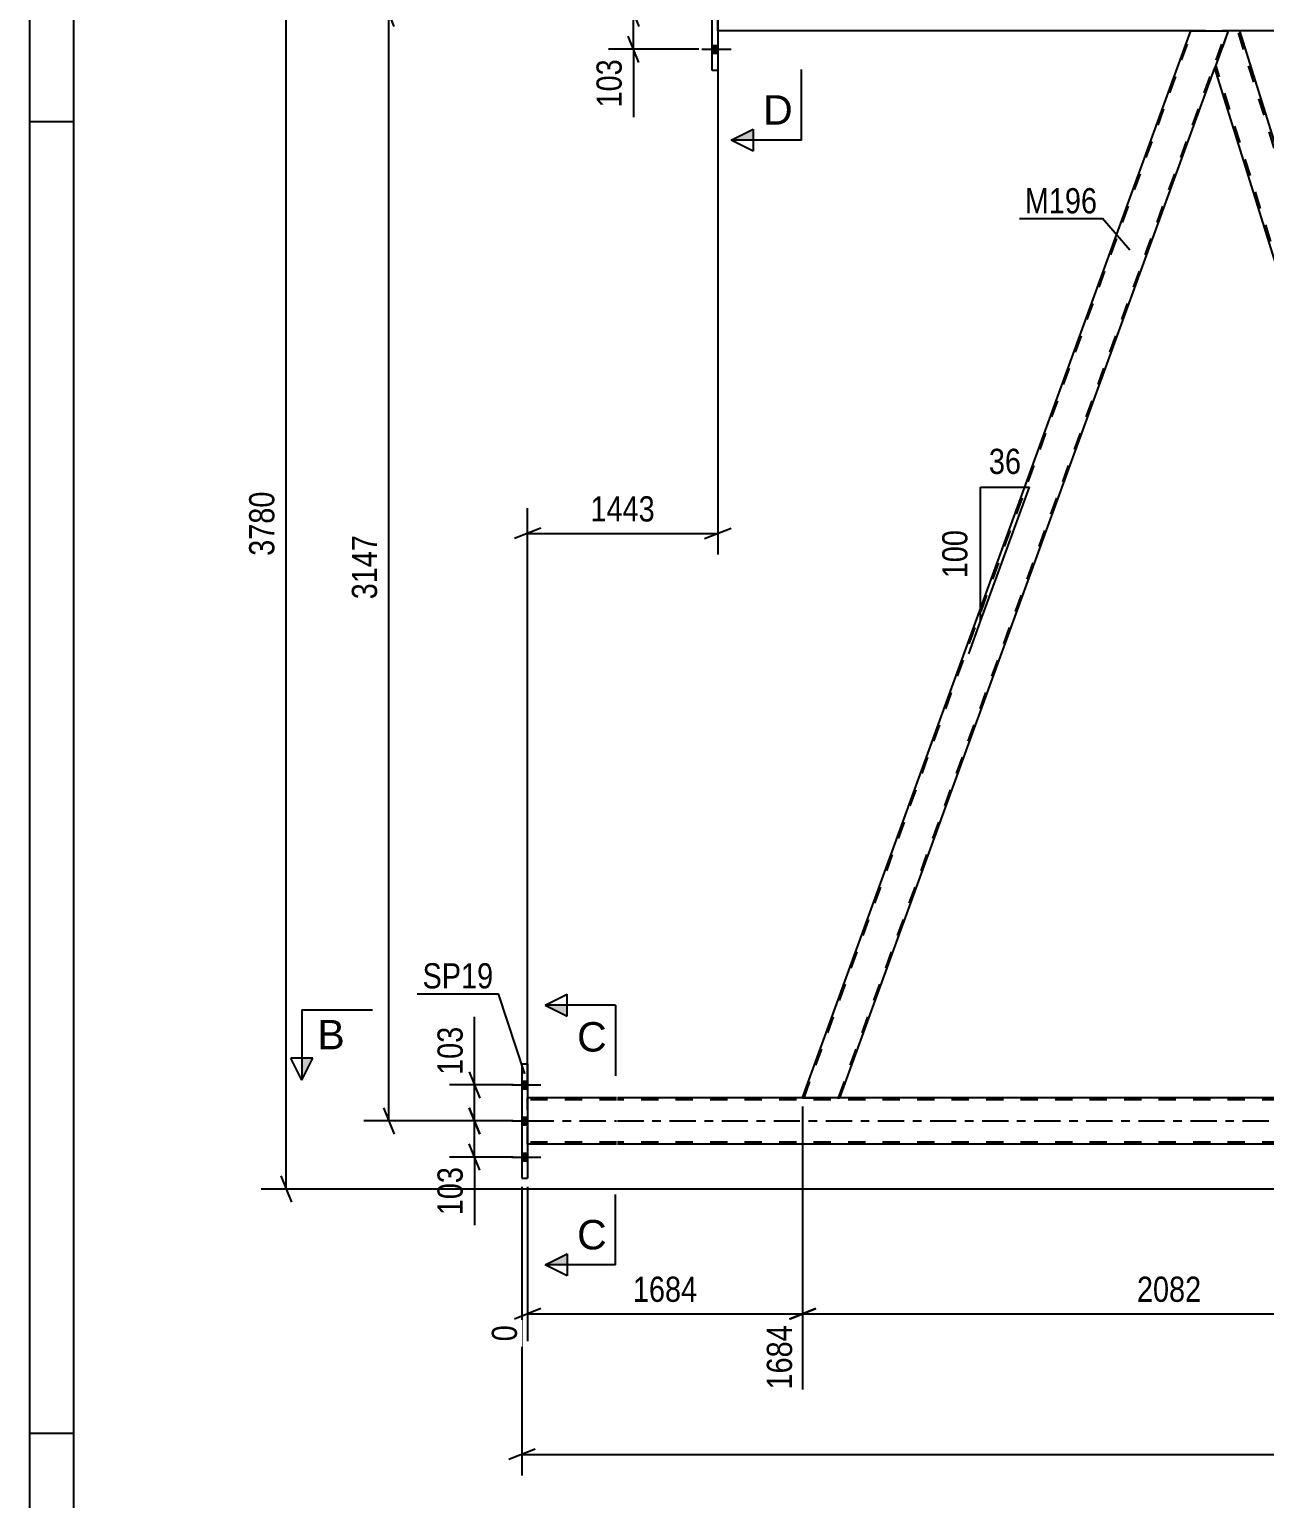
# Model space of a CAD drawing. Header units: millimetres. Extents: x 0 to 841, y 0 to 594.
# Drawn here: x 0 to 140.3, y 290.6 to 457.5 of the extents above; entities that cross this region are included whole.
import ezdxf

# ---------------------------------------------------------------- set-up
doc = ezdxf.new("R2010")
doc.units = ezdxf.units.MM
doc.linetypes.add('DXK_LINE_DOT2', pattern=[3.9198, 1.9599, -1.9599])
doc.linetypes.add('DXK_LINE_DOT3', pattern=[5.9187, 2.979, -0.9799, 0.9799, -0.9799])
doc.styles.add('Arial', font='ARIAL.TTF', dxfattribs={"height": 0.2})
doc.styles.add('Arial Narrow', font='ARIALN.TTF', dxfattribs={"height": 0.2})

# ---------------------------------------------------------------- blocks, each defined once
blk = doc.blocks.new('Unknown-318885883-1135')
at = {"color": 5, "linetype": 'Continuous'}
for p, q in [((0, 594), (0, 0)), ((5, 589), (5, 5)), ((5, 447), (0, 447)), ((5, 298), (0, 298))]:
    blk.add_line(p, q, dxfattribs=at)
blk = doc.blocks.new('Part-318885883-3553 - 3341')
at = {"color": 2, "linetype": 'Continuous'}
for p, q in [((55.96, 340), (56.6, 340)), ((55.96, 340), (55.96, 327)), ((56.6, 340), (56.6, 327)), ((55.96, 327), (56.6, 327))]:
    blk.add_line(p, q, dxfattribs=at)
blk = doc.blocks.new('Bolt-318885883-3581 - 3341')
at = {"linetype": 'Continuous'}
for points in [[(78.22, 463.02), (78.22, 463.9), (77.58, 463.9), (77.58, 463.02)], [(78.22, 463.02), (78.22, 463.9), (77.58, 463.9), (77.58, 463.02)], [(78.22, 463.02), (78.22, 463.9), (77.58, 463.9), (77.58, 463.02)], [(78.22, 458.92), (78.22, 459.8), (77.58, 459.8), (77.58, 458.92)], [(78.22, 458.92), (78.22, 459.8), (77.58, 459.8), (77.58, 458.92)], [(78.22, 454.82), (78.22, 455.7), (77.58, 455.7), (77.58, 454.82)], [(78.22, 454.82), (78.22, 455.7), (77.58, 455.7), (77.58, 454.82)], [(78.22, 454.82), (78.22, 455.7), (77.58, 455.7), (77.58, 454.82)]]:
    blk.add_hatch(color=1, dxfattribs=at).paths.add_polyline_path(points)
at = {"color": 1, "linetype": 'Continuous'}
for p, q in [((76.42, 463.46), (79.74, 463.46)), ((76.42, 463.46), (79.74, 463.46)), ((76.42, 463.46), (79.74, 463.46)), ((77.58, 463.9), (78.22, 463.9)), ((77.58, 463.9), (78.22, 463.9)), ((77.58, 463.9), (78.22, 463.9)), ((77.58, 463.02), (78.22, 463.02)), ((77.58, 463.02), (78.22, 463.02)), ((77.58, 463.02), (78.22, 463.02)), ((76.42, 459.36), (79.74, 459.36)), ((76.42, 459.36), (79.74, 459.36)), ((77.58, 459.8), (78.22, 459.8)), ((77.58, 459.8), (78.22, 459.8)), ((77.58, 458.92), (78.22, 458.92)), ((77.58, 458.92), (78.22, 458.92)), ((76.42, 455.26), (79.74, 455.26)), ((76.42, 455.26), (79.74, 455.26)), ((76.42, 455.26), (79.74, 455.26)), ((77.58, 455.7), (78.22, 455.7)), ((77.58, 455.7), (78.22, 455.7)), ((77.58, 455.7), (78.22, 455.7)), ((77.58, 454.82), (78.22, 454.82)), ((77.58, 454.82), (78.22, 454.82)), ((77.58, 454.82), (78.22, 454.82))]:
    blk.add_line(p, q, dxfattribs=at)
blk = doc.blocks.new('Bolt-318885883-3651 - 3341')
at = {"linetype": 'Continuous'}
for points in [[(56.6, 337.16), (56.6, 338.04), (55.96, 338.04), (55.96, 337.16)], [(56.6, 337.16), (56.6, 338.04), (55.96, 338.04), (55.96, 337.16)], [(56.6, 337.16), (56.6, 338.04), (55.96, 338.04), (55.96, 337.16)], [(56.6, 333.06), (56.6, 333.94), (55.96, 333.94), (55.96, 333.06)], [(56.6, 333.06), (56.6, 333.94), (55.96, 333.94), (55.96, 333.06)], [(56.6, 328.96), (56.6, 329.84), (55.96, 329.84), (55.96, 328.96)], [(56.6, 328.96), (56.6, 329.84), (55.96, 329.84), (55.96, 328.96)], [(56.6, 328.96), (56.6, 329.84), (55.96, 329.84), (55.96, 328.96)]]:
    blk.add_hatch(color=1, dxfattribs=at).paths.add_polyline_path(points)
at = {"color": 1, "linetype": 'Continuous'}
for p, q in [((54.8, 337.6), (58.12, 337.6)), ((54.8, 337.6), (58.12, 337.6)), ((54.8, 337.6), (58.12, 337.6)), ((55.96, 338.04), (56.6, 338.04)), ((55.96, 338.04), (56.6, 338.04)), ((55.96, 338.04), (56.6, 338.04)), ((55.96, 337.16), (56.6, 337.16)), ((55.96, 337.16), (56.6, 337.16)), ((55.96, 337.16), (56.6, 337.16)), ((55.96, 333.94), (56.6, 333.94)), ((55.96, 333.94), (56.6, 333.94)), ((54.8, 333.5), (58.12, 333.5)), ((54.8, 333.5), (58.12, 333.5)), ((55.96, 333.06), (56.6, 333.06)), ((55.96, 333.06), (56.6, 333.06)), ((54.8, 329.4), (58.12, 329.4)), ((54.8, 329.4), (58.12, 329.4)), ((54.8, 329.4), (58.12, 329.4)), ((55.96, 329.84), (56.6, 329.84)), ((55.96, 329.84), (56.6, 329.84)), ((55.96, 329.84), (56.6, 329.84)), ((55.96, 328.96), (56.6, 328.96)), ((55.96, 328.96), (56.6, 328.96)), ((55.96, 328.96), (56.6, 328.96))]:
    blk.add_line(p, q, dxfattribs=at)
blk = doc.blocks.new('Part-318885883-3733 - 3341')
at = {"color": 7, "linetype": 'DXK_LINE_DOT2'}
for p, q in [((78.22, 457.36), (78.22, 461.36)), ((137.54, 457.36), (131.97, 457.36))]:
    blk.add_line(p, q, dxfattribs=at)
at = {"color": 2, "linetype": 'Continuous'}
for p, q in [((131.97, 457.36), (78.22, 457.36)), ((217.1, 457.36), (137.54, 457.36))]:
    blk.add_line(p, q, dxfattribs=at)
blk = doc.blocks.new('Part-318885883-3783 - 3341')
at = {"color": 2, "linetype": 'Continuous'}
for p, q in [((78.22, 465.86), (77.58, 465.86)), ((77.58, 452.86), (77.58, 465.86)), ((78.22, 465.86), (78.22, 452.86)), ((78.22, 452.86), (77.58, 452.86))]:
    blk.add_line(p, q, dxfattribs=at)
blk = doc.blocks.new('Part-318885883-3819 - 3341')
at = {"color": 2, "linetype": 'Continuous'}
for p, q in [((66.72, 336.14), (56.6, 336.14)), ((166.5, 336.14), (66.82, 336.14)), ((66.72, 330.86), (56.6, 330.86)), ((166.5, 330.86), (66.82, 330.86))]:
    blk.add_line(p, q, dxfattribs=at)
at = {"color": 7, "linetype": 'DXK_LINE_DOT2'}
for p, q in [((56.6, 330.86), (56.6, 336.14)), ((66.72, 335.9), (56.6, 335.9)), ((753.51, 335.9), (66.82, 335.9)), ((66.72, 331.1), (56.6, 331.1)), ((753.51, 331.1), (66.82, 331.1))]:
    blk.add_line(p, q, dxfattribs=at)
at = {"color": 7, "linetype": 'DXK_LINE_DOT3'}
for p, q in [((56.6, 333.5), (66.72, 333.5)), ((66.82, 333.5), (753.51, 333.5))]:
    blk.add_line(p, q, dxfattribs=at)
blk = doc.blocks.new('Part-318885883-3828 - 3341')
at = {"color": 2, "linetype": 'Continuous'}
for p, q in [((87.85, 336.14), (131.97, 457.36)), ((131.97, 457.36), (136.22, 457.36)), ((92.1, 336.14), (134.7, 453.16))]:
    blk.add_line(p, q, dxfattribs=at)
at = {"color": 7, "linetype": 'DXK_LINE_DOT2'}
for p, q in [((88.02, 336.14), (132.14, 457.36)), ((91.93, 336.14), (136.05, 457.36)), ((136.22, 457.36), (134.7, 453.16)), ((87.85, 336.14), (92.1, 336.14))]:
    blk.add_line(p, q, dxfattribs=at)
blk = doc.blocks.new('Part-318885883-3833 - 3341')
at = {"color": 2, "linetype": 'Continuous'}
for p, q in [((136.22, 457.36), (134.7, 453.17)), ((137.54, 457.36), (136.22, 457.36)), ((173.82, 340.96), (137.54, 457.36)), ((169.63, 340.96), (134.68, 453.11)), ((134.7, 453.17), (134.7, 453.16))]:
    blk.add_line(p, q, dxfattribs=at)
at = {"color": 7, "linetype": 'DXK_LINE_DOT2'}
for p, q in [((174.11, 339.24), (137.29, 457.36)), ((134.7, 453.17), (134.68, 453.11)), ((171.39, 336.14), (134.81, 453.48)), ((171.14, 336.14), (169.63, 340.96)), ((174.24, 339.61), (173.82, 340.96)), ((172.98, 336.14), (174.24, 339.61)), ((171.14, 336.14), (172.98, 336.14))]:
    blk.add_line(p, q, dxfattribs=at)
blk = doc.blocks.new('StraightDimension-318885883-4244 - 3341')
at = {"color": 7, "linetype": 'Continuous'}
for p, q in [((49.98, 335), (51.18, 332)), ((54.96, 333.5), (47.73, 333.5)), ((50.58, 329.4), (50.58, 333.5)), ((51.18, 327.9), (49.98, 330.9)), ((54.96, 329.4), (47.73, 329.4))]:
    blk.add_line(p, q, dxfattribs=at)
at = {"color": 0}
blk.add_wipeout([(49.83, 328.88), (45.63, 328.88), (45.63, 322.19), (49.83, 322.19)], dxfattribs=at)
at = {"color": 7, "linetype": 'Continuous'}
blk.add_line((50.58, 329.4), (50.58, 321.67), dxfattribs=at)
blk.add_line((50.58, 329.4), (50.58, 321.67), dxfattribs=at)
at = {"color": 3, "style": 'Arial Narrow'}
blk.add_text('103', height=2.863, rotation=90.0002, dxfattribs=at).set_placement((49.23, 322.79))
blk = doc.blocks.new('StraightDimension-318885883-4236 - 3341')
at = {"color": 7, "linetype": 'Continuous'}
for p, q in [((49.98, 339.1), (51.18, 336.1)), ((54.96, 337.6), (47.73, 337.6)), ((50.58, 333.5), (50.58, 337.6)), ((51.18, 332), (49.98, 335)), ((54.96, 333.5), (47.73, 333.5))]:
    blk.add_line(p, q, dxfattribs=at)
at = {"color": 0}
blk.add_wipeout([(49.83, 344.81), (45.63, 344.81), (45.63, 338.13), (49.83, 338.13)], dxfattribs=at)
at = {"color": 7, "linetype": 'Continuous'}
blk.add_line((50.58, 337.6), (50.58, 345.34), dxfattribs=at)
blk.add_line((50.58, 337.6), (50.58, 345.34), dxfattribs=at)
at = {"color": 3, "style": 'Arial Narrow'}
blk.add_text('103', height=2.863, rotation=90.0002, dxfattribs=at).set_placement((49.23, 338.73))
blk = doc.blocks.new('AngleDimension-318885883-3957 - 3341')
at = {"color": 7, "linetype": 'Continuous'}
for p, q in [((108.08, 405.51), (113.62, 405.51)), ((108.08, 390.29), (113.62, 405.51)), ((108.08, 390.29), (108.08, 405.51)), ((106.73, 386.59), (108.08, 390.29))]:
    blk.add_line(p, q, dxfattribs=at)
at = {"color": 0}
for points in [[(113.27, 406.41), (113.27, 410.61), (108.42, 410.61), (108.42, 406.41)], [(107.18, 401.24), (102.98, 401.24), (102.98, 394.56), (107.18, 394.56)]]:
    blk.add_wipeout(points, dxfattribs=at)
at = {"color": 3, "style": 'Arial Narrow'}
blk.add_text('36', height=2.863, dxfattribs=at).set_placement((109.02, 407.01))
blk.add_text('100', height=2.863, rotation=90.0002, dxfattribs=at).set_placement((106.58, 395.16))
blk = doc.blocks.new('StraightDimension-318885883-4163 - 3341')
at = {"color": 7, "linetype": 'Continuous'}
for p, q in [((29.78, 475.46), (28.58, 478.46)), ((81.21, 476.96), (26.33, 476.96)), ((29.18, 325.76), (29.18, 476.96)), ((28.58, 327.26), (29.78, 324.26)), ((165.5, 325.76), (26.33, 325.76))]:
    blk.add_line(p, q, dxfattribs=at)
at = {"color": 0}
blk.add_wipeout([(28.43, 405.62), (24.23, 405.62), (24.23, 397.11), (28.43, 397.11)], dxfattribs=at)
at = {"color": 3, "style": 'Arial Narrow'}
blk.add_text('3780', height=2.863, rotation=90.0002, dxfattribs=at).set_placement((27.83, 397.71))
blk = doc.blocks.new('StraightDimension-318885883-4215 - 3341')
at = {"color": 7, "linetype": 'Continuous'}
for p, q in [((68.05, 460.86), (69.25, 457.86)), ((76.08, 459.36), (65.8, 459.36)), ((68.65, 455.26), (68.65, 459.36)), ((69.25, 453.76), (68.05, 456.76)), ((76.08, 455.26), (65.8, 455.26))]:
    blk.add_line(p, q, dxfattribs=at)
at = {"color": 0}
blk.add_wipeout([(67.9, 454.74), (63.7, 454.74), (63.7, 448.05), (67.9, 448.05)], dxfattribs=at)
at = {"color": 7, "linetype": 'Continuous'}
blk.add_line((68.65, 455.26), (68.65, 447.53), dxfattribs=at)
blk.add_line((68.65, 455.26), (68.65, 447.53), dxfattribs=at)
at = {"color": 3, "style": 'Arial Narrow'}
blk.add_text('103', height=2.863, rotation=90.0002, dxfattribs=at).set_placement((67.3, 448.65))
blk = doc.blocks.new('StraightDimension-318885883-19034 - 3341')
at = {"color": 7, "linetype": 'Continuous'}
for p, q in [((87.85, 335.14), (87.85, 302.99)), ((171.14, 335.14), (171.14, 302.99)), ((89.35, 312.2), (86.35, 311)), ((169.64, 311), (172.64, 312.2)), ((87.85, 311.6), (171.14, 311.6))]:
    blk.add_line(p, q, dxfattribs=at)
at = {"color": 0}
blk.add_wipeout([(133.75, 312.35), (133.75, 316.55), (125.24, 316.55), (125.24, 312.35)], dxfattribs=at)
at = {"color": 0, "linetype": 'Continuous'}
blk.add_wipeout([(170.54, 310.9), (166.34, 310.9), (166.34, 302.39), (170.54, 302.39)], dxfattribs=at)
at = {"color": 3, "style": 'Arial Narrow'}
blk.add_text('2082', height=2.863, dxfattribs=at).set_placement((125.84, 312.95))
at = {"color": 3, "linetype": 'Continuous', "style": 'Arial Narrow'}
blk.add_text('3766', height=2.863, rotation=90.0002, dxfattribs=at).set_placement((169.94, 302.99))
blk = doc.blocks.new('StraightDimension-318885883-4285 - 3341')
at = {"color": 7, "linetype": 'Continuous'}
for p, q in [((78.22, 456.36), (78.22, 397.86)), ((56.6, 337.14), (56.6, 403.11)), ((58.1, 400.86), (55.1, 399.66)), ((76.72, 399.66), (79.72, 400.86)), ((56.6, 400.26), (78.22, 400.26))]:
    blk.add_line(p, q, dxfattribs=at)
at = {"color": 0}
blk.add_wipeout([(71.67, 401.01), (71.67, 405.21), (63.15, 405.21), (63.15, 401.01)], dxfattribs=at)
at = {"color": 3, "style": 'Arial Narrow'}
blk.add_text('1443', height=2.863, dxfattribs=at).set_placement((63.75, 401.61))
blk = doc.blocks.new('StraightDimension-318885883-4296 - 3341')
at = {"color": 7, "linetype": 'Continuous'}
for p, q in [((41.45, 457.86), (40.25, 460.86)), ((76.58, 459.36), (38, 459.36)), ((40.85, 333.5), (40.85, 459.36)), ((40.25, 335), (41.45, 332)), ((54.96, 333.5), (38, 333.5))]:
    blk.add_line(p, q, dxfattribs=at)
at = {"color": 0}
blk.add_wipeout([(40.1, 400.69), (35.9, 400.69), (35.9, 392.17), (40.1, 392.17)], dxfattribs=at)
at = {"color": 3, "style": 'Arial Narrow'}
blk.add_text('3147', height=2.863, rotation=90.0002, dxfattribs=at).set_placement((39.5, 392.77))
blk = doc.blocks.new('StraightDimension-318885883-4591 - 3341')
at = {"color": 7, "linetype": 'Continuous'}
for p, q in [((55.96, 326), (55.96, 293.22)), ((57.46, 296.22), (54.46, 295.02)), ((55.96, 295.62), (799.73, 295.62))]:
    blk.add_line(p, q, dxfattribs=at)
blk = doc.blocks.new('StraightDimension-318885883-19035 - 3341')
at = {"color": 7, "linetype": 'Continuous'}
for p, q in [((87.85, 335.14), (87.85, 302.99)), ((56.6, 326), (56.6, 308.47)), ((58.1, 312.2), (55.1, 311)), ((86.35, 311), (89.35, 312.2)), ((56.6, 311.6), (87.85, 311.6))]:
    blk.add_line(p, q, dxfattribs=at)
at = {"color": 0}
blk.add_wipeout([(76.48, 312.35), (76.48, 316.55), (67.97, 316.55), (67.97, 312.35)], dxfattribs=at)
at = {"color": 0, "linetype": 'Continuous'}
for points in [[(56, 310.9), (51.8, 310.9), (51.8, 307.87), (56, 307.87)], [(87.25, 310.9), (83.05, 310.9), (83.05, 302.39), (87.25, 302.39)]]:
    blk.add_wipeout(points, dxfattribs=at)
at = {"color": 3, "style": 'Arial Narrow'}
blk.add_text('1684', height=2.863, dxfattribs=at).set_placement((68.57, 312.95))
at = {"color": 3, "linetype": 'Continuous', "style": 'Arial Narrow'}
for s, height, p in [('0', 2.86, (55.4, 308.47)), ('1684', 2.863, (86.65, 302.99))]:
    blk.add_text(s, height=height, rotation=90.0002, dxfattribs=at).set_placement(p)
blk = doc.blocks.new('Mark-318885883-3549 - 3341')
at = {"color": 0}
blk.add_wipeout([(52.71, 348.56), (52.71, 351.56), (44.67, 351.56), (44.67, 348.56)], dxfattribs=at)
blk.add_wipeout([(52.71, 348.56), (52.71, 351.56), (44.67, 351.56), (44.67, 348.56)], dxfattribs=at)
at = {"color": 30, "linetype": 'Continuous'}
for p in [(44.07, 347.96), (56.31, 338.87)]:
    blk.add_line(p, (53.31, 347.96), dxfattribs=at)
at = {"color": 3, "style": 'Arial Narrow'}
blk.add_text('SP19', height=2.863, dxfattribs=at).set_placement((44.67, 348.56))
blk = doc.blocks.new('SectionMark-318885883-4994 - 3341')
at = {"linetype": 'Continuous'}
for points in [[(82.23, 486.39), (82.23, 485.14), (79.73, 486.39)], [(82.23, 446.2), (82.23, 444.95), (79.73, 444.95)]]:
    blk.add_hatch(color=6, dxfattribs=at).paths.add_polyline_path(points)
at = {"color": 6, "linetype": 'Continuous'}
for p, q in [((79.73, 486.39), (82.23, 487.64)), ((82.23, 485.14), (82.23, 487.64)), ((87.73, 486.39), (79.73, 486.39)), ((79.73, 486.39), (82.23, 485.14)), ((87.73, 486.39), (87.73, 478.39)), ((87.73, 444.95), (87.73, 452.95)), ((79.73, 444.95), (82.23, 446.2)), ((82.23, 446.2), (82.23, 443.7)), ((87.73, 444.95), (79.73, 444.95)), ((82.23, 443.7), (79.73, 444.95))]:
    blk.add_line(p, q, dxfattribs=at)
at = {"color": 0, "linetype": 'Continuous'}
for points in [[(86.73, 481.14), (86.73, 484.64), (83.36, 484.64), (83.36, 481.14)], [(86.73, 446.7), (86.73, 450.2), (83.36, 450.2), (83.36, 446.7)]]:
    blk.add_wipeout(points, dxfattribs=at)
at = {"color": 3, "linetype": 'Continuous', "style": 'Arial'}
for p in [(83.36, 481.14), (83.36, 446.7)]:
    blk.add_text('D', height=3.34, dxfattribs=at).set_placement(p)
blk = doc.blocks.new('Mark-318885883-3824 - 3341')
at = {"color": 0}
blk.add_wipeout([(121.32, 436.62), (121.32, 439.62), (113.1, 439.62), (113.1, 436.62)], dxfattribs=at)
blk.add_wipeout([(121.32, 436.62), (121.32, 439.62), (113.1, 439.62), (113.1, 436.62)], dxfattribs=at)
at = {"color": 30, "linetype": 'Continuous'}
for p in [(112.5, 436.02), (125.02, 432.42)]:
    blk.add_line(p, (121.92, 436.02), dxfattribs=at)
at = {"color": 3, "style": 'Arial Narrow'}
blk.add_text('M196', height=2.863, dxfattribs=at).set_placement((113.1, 436.62))
blk = doc.blocks.new('SectionMark-318885883-4996 - 3341')
at = {"linetype": 'Continuous'}
blk.add_hatch(color=6, dxfattribs=at).paths.add_polyline_path([(30.97, 340.64), (32.22, 340.64), (30.97, 338.14)])
at = {"color": 6, "linetype": 'Continuous'}
for p, q in [((30.97, 346.14), (38.97, 346.14)), ((30.97, 346.14), (30.97, 338.14)), ((30.97, 338.14), (29.72, 340.64)), ((32.22, 340.64), (29.72, 340.64)), ((30.97, 338.14), (32.22, 340.64))]:
    blk.add_line(p, q, dxfattribs=at)
at = {"color": 0, "linetype": 'Continuous'}
blk.add_wipeout([(35.83, 341.64), (35.83, 345.14), (32.72, 345.14), (32.72, 341.64)], dxfattribs=at)
at = {"color": 3, "linetype": 'Continuous', "style": 'Arial'}
blk.add_text('B', height=3.34, dxfattribs=at).set_placement((32.72, 341.64))
blk = doc.blocks.new('SectionMark-318885883-4998 - 3341')
at = {"linetype": 'Continuous'}
for points in [[(61.1, 346.64), (61.1, 345.39), (58.6, 346.64)], [(61.1, 318.41), (61.1, 317.16), (58.6, 317.16)]]:
    blk.add_hatch(color=6, dxfattribs=at).paths.add_polyline_path(points)
at = {"color": 6, "linetype": 'Continuous'}
for p, q in [((58.6, 346.64), (61.1, 347.89)), ((61.1, 345.39), (61.1, 347.89)), ((66.6, 346.64), (58.6, 346.64)), ((58.6, 346.64), (61.1, 345.39)), ((66.6, 346.64), (66.6, 338.64)), ((66.6, 317.16), (66.6, 325.16)), ((58.6, 317.16), (61.1, 318.41)), ((61.1, 318.41), (61.1, 315.91)), ((66.6, 317.16), (58.6, 317.16)), ((61.1, 315.91), (58.6, 317.16))]:
    blk.add_line(p, q, dxfattribs=at)
at = {"color": 0, "linetype": 'Continuous'}
for points in [[(65.6, 341.39), (65.6, 344.89), (62.23, 344.89), (62.23, 341.39)], [(65.6, 318.91), (65.6, 322.41), (62.23, 322.41), (62.23, 318.91)]]:
    blk.add_wipeout(points, dxfattribs=at)
at = {"color": 3, "linetype": 'Continuous', "style": 'Arial'}
for p in [(62.23, 341.39), (62.23, 318.91)]:
    blk.add_text('C', height=3.34, dxfattribs=at).set_placement(p)

msp = doc.modelspace()

# ---------------------------------------------------------------- block references
for name in ['Unknown-318885883-1135', 'Part-318885883-3783 - 3341', 'Bolt-318885883-3581 - 3341', 'Part-318885883-3733 - 3341', 'Part-318885883-3828 - 3341', 'Part-318885883-3833 - 3341', 'Part-318885883-3553 - 3341', 'Bolt-318885883-3651 - 3341', 'Part-318885883-3819 - 3341']:
    msp.add_blockref(name, (0, 0))

# ---------------------------------------------------------------- next in the draw order: block references
for name in ['AngleDimension-318885883-3957 - 3341', 'StraightDimension-318885883-4244 - 3341']:
    msp.add_blockref(name, (0, 0))

# ---------------------------------------------------------------- next in the draw order: block references
msp.add_blockref('StraightDimension-318885883-4236 - 3341', (0, 0))

# ---------------------------------------------------------------- next in the draw order: block references
msp.add_blockref('StraightDimension-318885883-4163 - 3341', (0, 0))

# ---------------------------------------------------------------- next in the draw order: block references
for name in ['StraightDimension-318885883-4215 - 3341', 'StraightDimension-318885883-19034 - 3341']:
    msp.add_blockref(name, (0, 0))

# ---------------------------------------------------------------- next in the draw order: block references
msp.add_blockref('StraightDimension-318885883-4285 - 3341', (0, 0))

# ---------------------------------------------------------------- next in the draw order: block references
msp.add_blockref('StraightDimension-318885883-4296 - 3341', (0, 0))

# ---------------------------------------------------------------- next in the draw order: block references
msp.add_blockref('StraightDimension-318885883-4591 - 3341', (0, 0))

# ---------------------------------------------------------------- next in the draw order: block references
for name in ['SectionMark-318885883-4994 - 3341', 'Mark-318885883-3824 - 3341', 'Mark-318885883-3549 - 3341', 'StraightDimension-318885883-19035 - 3341']:
    msp.add_blockref(name, (0, 0))

# ---------------------------------------------------------------- next in the draw order: block references
msp.add_blockref('SectionMark-318885883-4996 - 3341', (0, 0))

# ---------------------------------------------------------------- next in the draw order: block references
msp.add_blockref('SectionMark-318885883-4998 - 3341', (0, 0))

doc.saveas('drawing.dxf')
